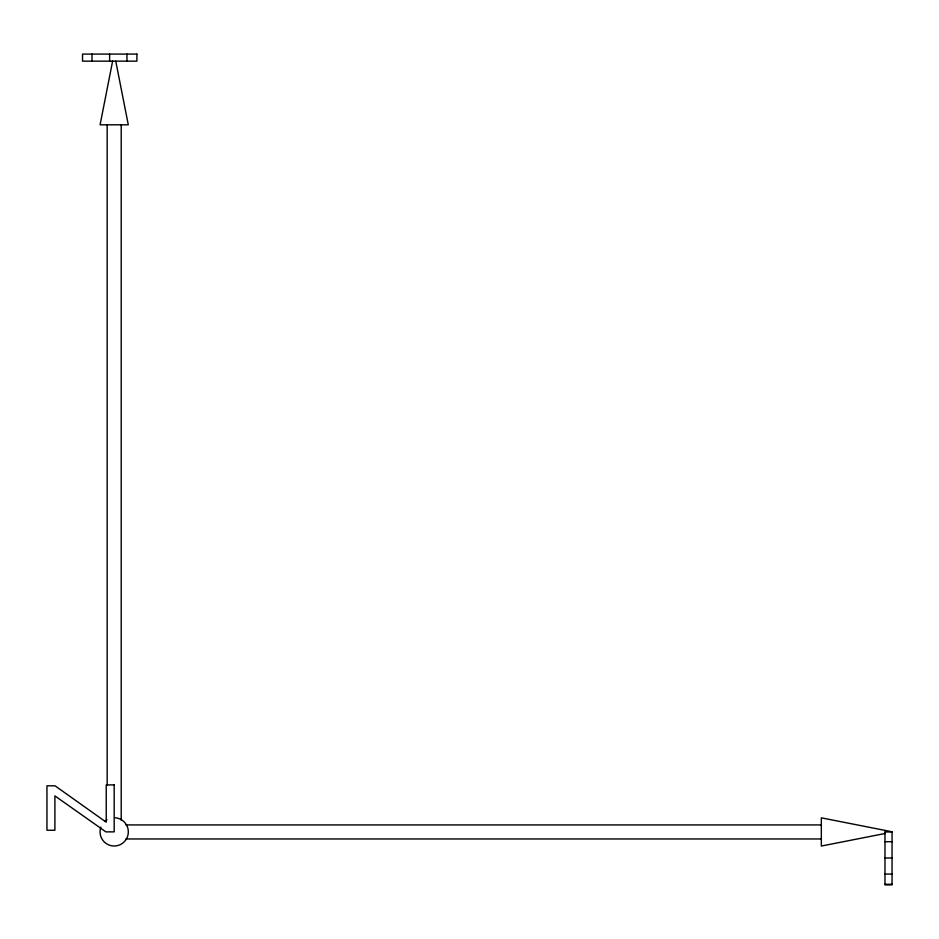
<?xml version="1.0" encoding="UTF-8"?>
<svg xmlns="http://www.w3.org/2000/svg" width="939" height="939" viewBox="0 0 939 939"><rect width="100%" height="100%" fill="white"/><g stroke="black" fill="none" stroke-linecap="round" stroke-linejoin="round"><path stroke-width="1.41" d="M112.621 61.152L100.086 124.805L128.291 124.805L115.755 61.152M884.984 833.515L821.332 846.051L821.332 817.846L892.05 831.778L892.05 884.914L884.984 884.914L884.984 831.942M125.92 824.923L821.332 824.923M884.984 831.989L892.05 831.942M125.92 838.961L821.332 838.961M884.984 841.696L892.05 841.696M884.984 858L892.05 858M884.984 874.08L892.05 874.08M884.984 884.28L892.05 884.28M126.965 54.086L126.965 61.152M121.213 124.805L121.213 820.205M109.628 54.086L109.628 61.152M107.163 124.805L107.163 785.004M92.01 54.086L92.01 61.152M115.286 817.763A14.144 14.144 0 0 1 128.138 834.196A14.144 14.144 0 0 1 110.661 845.57A14.144 14.144 0 0 1 100.849 827.153M104.992 821.12A14.144 14.144 0 0 1 106.999 819.688M136.906 54.086L82.538 54.086L82.538 61.152L136.906 61.152L136.906 54.086M114.182 784.91L106.236 784.91L106.236 822.2L55.037 785.814L46.95 785.814L46.95 830.24L54.896 830.24L54.896 795.885L105.884 831.872L114.182 831.872L114.182 784.91"/></g></svg>
